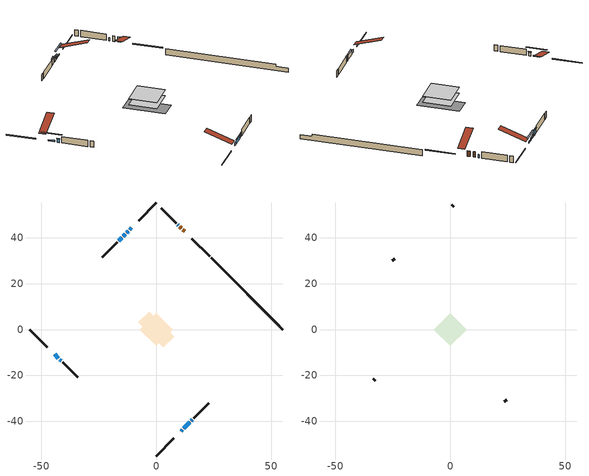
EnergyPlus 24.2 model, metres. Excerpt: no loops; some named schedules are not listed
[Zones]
conditioned space
 floor adiabatic (AdiabaticFloorConstruction): -7.17,0 0,7.17 7.17,0 0,-7.17 z0.92
 floor foundation (Slab1 construction): -7.8,3.07 -3.07,7.8 7.8,-3.07 3.07,-7.8 z-1.49
 wall outside (RimJoist1 construction): 0,-55 7.64,-47.36 / -55,0 -47.36,-7.64 / 0,55 -7.64,47.36 / 23.16,31.84 15.52,39.48 z0.92:1.22
 wall outside (AdiabaticWallConstruction 1): 12.36,42.64 11.59,43.41 / 10.94,44.07 10.31,44.69 z0.92:2.95
 wall outside (AdiabaticWallConstruction): 10.79,-44.21 11.31,-43.7 / 9.66,45.34 9.38,45.62 / -13.58,41.42 -14.44,40.56 z0.92:2.14; -10.79,44.21 -11.62,43.38 / -44.21,-10.79 -42.56,-12.45 z0.92:1.48; -12.28,42.73 -12.92,42.08 z0.92:1.89; -15.1,39.9 -16.39,38.61 z0.92:3; 11.96,-43.04 14.62,-40.38 / 15.28,-39.72 15.75,-39.25 z0.92:2.55; -41.9,-13.1 -41.4,-13.6 z0.92:2.29
 wall outside (Wall1 construction): 16.4,-38.6 22.91,-32.09 / -40.74,-14.26 -34.23,-20.77 / -17.05,37.95 -23.56,31.44 / 8.72,46.28 2.22,52.78 z0.92:3.36
 wall foundation (FoundationWall1 construction): 23.81,31.19,-1.49 23.81,31.19,0.92 51.88,3.12,0.92 51.88,3.12,0.07 55,0,0.07 55,0,-1.49
 window (WindowConstruction 6): 10.79,-44.21 11.3,-43.7 z0.92:2.14
 window (WindowConstruction 8): -10.79,44.21 -11.62,43.38 z0.92:1.48
 window (WindowConstruction 9): -44.21,-10.79 -42.56,-12.45 z0.92:1.48
 window (WindowConstruction 7): 9.66,45.34 9.38,45.62 z0.92:2.14
 window (WindowConstruction): -12.28,42.72 -12.92,42.08 z0.92:1.89
 window (WindowConstruction 1): -13.58,41.42 -14.44,40.56 z0.92:2.14
 window (WindowConstruction 2): -15.1,39.9 -16.39,38.61 z0.92:3
 window (WindowConstruction 3): 11.96,-43.04 14.62,-40.38 z0.92:2.54
 window (WindowConstruction 4): 15.28,-39.72 15.75,-39.25 z0.92:2.54
 window (WindowConstruction 5): -41.9,-13.1 -41.4,-13.6 z0.92:2.29
 door (Door): 12.36,42.64 11.59,43.41 z0.92:2.95
 door (Door 1): 10.93,44.07 10.31,44.69 z0.92:2.95
 ceiling adiabatic (AdiabaticFloorConstruction): 0,-7.17 7.17,0 0,7.17 -7.17,0 z0.92
attic - vented
 floor to conditioned space (Floor1 construction Reversed): -7.17,0 0,7.17 7.17,0 0,-7.17 z3.36
 wall outside (Wall2 construction): 23.57,-31.43 24.47,-30.53 / -33.58,-21.43 -32.67,-22.33 / -24.21,30.79 -25.12,29.88 / 1.56,53.44 0.66,54.34 z0.92:3.36
 roof outside (Roof1 construction): 10.14,-44.86,3.36 3.16,-37.88,6.65 1.32,-39.72,6.65 8.3,-46.7,3.36; -44.86,-10.14,3.36 -37.88,-3.16,6.65 -39.72,-1.32,6.65 -46.7,-8.3,3.36; -10.14,44.86,3.36 -3.16,37.88,6.65 -1.32,39.72,6.65 -8.3,46.7,3.36; 13.02,41.98,3.36 6.04,35,6.65 7.88,33.16,6.65 14.86,40.14,3.36
shading: -13.49,41.52 -8.93,46.07 -9.22,46.36 -13.78,41.81 z4.12; -40.69,-14.31 -46.07,-8.93 -46.36,-9.22 -40.98,-14.6 z4.12; -13.07,41.94 -12.13,42.87 -12.43,43.16 -13.36,42.23 z2.09; -14.58,40.42 -13.44,41.56 -13.73,41.85 -14.88,40.71 z2.34; -16.53,38.47 -14.96,40.04 -15.25,40.34 -16.83,38.76 z3.2; 14.76,-40.24 11.82,-43.18 12.11,-43.47 15.05,-40.53 z2.75; 15.89,-39.11 15.14,-39.86 15.43,-40.16 16.18,-39.4 z2.75; -41.25,-13.75 -42.04,-12.96 -42.33,-13.25 -41.55,-14.04 z2.49
[Building]
Building 1: Terrain=Suburbs
[Site:Location]
Quebec Intl AP_QC: Latitude {deg}=46.8; Longitude {deg}=-71.38; Time Zone {hr}=-5; Elevation {m}=74; Keep Site Location Information=Yes
[Site:GroundTemperature:Shallow]
0.0108218, -2.24938, -2.43038, -1.3578, 2.94801, 7.23376, 10.9493, 13.303, 13.5029, 11.5886, 7.96783, 3.81355
[Site:WaterMainsTemperature]
Calculation Method=Schedule; Temperature Schedule=mains temperature schedule
[Material] Roughness=Rough; Thermal Absorptance=0.9
Name | Thickness {m} | Conductivity {W/m-K} | Density {kg/m3} | Specific Heat {J/kg-K} | Solar Absorptance | Visible Absorptance
asphalt or fiberglass shingles | 0.00635 | 0.162714 | 1121.4 | 1465.45 | 0.4 | 0.4
ceiling loosefill ins | 0.338667 | 0.0480833 | 16.02 | 1046.75 | 0.7 | 0.7
ceiling stud and cavity | 0.1397 | 0.140419 | 65.682 | 1177.47 | 0.7 | 0.7
concrete 4.0 in. | 0.1016 | 1.803125 | 2242.8 | 837.4 | 0.7 | 0.7
concrete 8.0 in. | 0.2032 | 1.803125 | 2242.8 | 837.4 | 0.7 | 0.7
door material | 0.04445 | 0.0451087 | 512.64 | 1214.23 | 0.7 | 0.7
exterior vertical ins | 0.0392557 | 0.029427 | 32.04 | 1214.23 | 0.7 | 0.7
floor covering | 0.0127 | 0.0433444 | 54.468 | 1339.84 | 0.6 | 0.6
floor rigid ins; wall rigid ins 1 | 0.512978 | 0.029427 | 32.04 | 1214.23 | 0.7 | 0.7
floor stud and cavity | 0.1397 | 1.75129 | 37.0049 | 1207.88 | 0.7 | 0.7
furniture material conditioned space 1 | 0.1524 | 0.115458 | 640.8 | 1214.23 | 0.6 | 0.6
gypsum board | 0.0127 | 0.160291 | 801 | 837.4 | 0.6 | 0.6
gypsum board 1 | 0.0127 | 0.160291 | 801 | 837.4 | 0.7 | 0.7
osb sheathing 0.5 in. | 0.0127 | 0.115458 | 512.64 | 1214.23 | 0.7 | 0.7
osb sheathing 0.75 in. | 0.01905 | 0.115458 | 512.64 | 1214.23 | 0.7 | 0.7
osb sheathing 2.0 in. | 0.0508 | 0.115458 | 512.64 | 1214.23 | 0.7 | 0.7
rim joist rigid ins; wall rigid ins | 0.051816 | 0.029427 | 32.04 | 1214.23 | 0.7 | 0.7
rim joist stud and cavity | 0.0508 | 0.0820582 | 125.044 | 1163.47 | 0.6 | 0.6
wall stud and cavity | 0.1397 | 0.209893 | 139.0536 | 1170.24 | 0.7 | 0.7
wall stud and cavity 1 | 0.0889 | 6.1454 | 50.32683 | 1063.81 | 0.6 | 0.6
wall stud and cavity 2 | 0.0889 | 0.380278 | 52.3479 | 1209.89 | 0.7 | 0.7
wall stud and cavity 3 | 0.0889 | 0.391764 | 83.0341 | 1211.67 | 0.7 | 0.7
wood siding | 0.0254 | 0.102417 | 544.68 | 1172.36 | 0.4 | 0.4
wood siding 1 | 0.00254 | 0.102417 | 544.68 | 1172.36 | 0.4 | 0.4
wood siding 2; wood siding 3; wood siding 4 | 0.0254 | 0.102417 | 544.68 | 1172.36 | 0.7 | 0.7
[WindowMaterial:SimpleGlazingSystem]
Name | U-Factor {W/m2-K} | Solar Heat Gain Coefficient
WindowMaterial | 2.946882 | 0.64
WindowMaterial 1 | 2.92076 | 0.67
WindowMaterial 2 | 2.97414 | 0.6
WindowMaterial 3 | 2.890102 | 0.69
WindowMaterial 4 | 2.95142 | 0.64
WindowMaterial 5 | 2.95029 | 0.64
WindowMaterial 6 | 2.97414 | 0.62
WindowMaterial 7 | 2.992306 | 0.59
WindowMaterial 8 | 2.97754 | 0.61
[Construction]
AdiabaticFloorConstruction: floor stud and cavity, floor rigid ins, osb sheathing 0.75 in., floor covering
AdiabaticWallConstruction: wood siding 3, wall rigid ins 1, wall stud and cavity 2, gypsum board
AdiabaticWallConstruction 1: wood siding 4, wall rigid ins 1, wall stud and cavity 2, gypsum board
Door; Door 1: door material
Floor1 construction Reversed: gypsum board, ceiling stud and cavity, ceiling loosefill ins
FoundationWall1 construction: concrete 8.0 in., gypsum board 1
furniture construction conditioned space 1: furniture material conditioned space 1
PartitionWallConstruction: gypsum board, wall stud and cavity 3, gypsum board
RimJoist1 construction: wood siding 2, rim joist rigid ins, osb sheathing 2.0 in., rim joist stud and cavity
Roof1 construction: asphalt or fiberglass shingles
Slab1 construction: concrete 4.0 in.
Wall1 construction: wood siding, wall rigid ins, osb sheathing 0.5 in., wall stud and cavity, gypsum board
Wall2 construction: wood siding 1, wall stud and cavity 1
WindowConstruction: WindowMaterial
WindowConstruction 1: WindowMaterial 1
WindowConstruction 2: WindowMaterial 2
WindowConstruction 3: WindowMaterial 3
WindowConstruction 4: WindowMaterial 4
WindowConstruction 5: WindowMaterial 5
WindowConstruction 6: WindowMaterial 6
WindowConstruction 7: WindowMaterial 7
WindowConstruction 8; WindowConstruction 9: WindowMaterial 8
[Zone] Multiplier=1; Part of Total Floor Area=Yes
Name | Volume {m3}
attic - vented | 54.8936
conditioned space | 529.3
[Space]
Name | Zone | Volume {m3}
attic - vented 1 | attic - vented | 54.8936
conditioned space 1 | conditioned space | 529.3
[ZoneInfiltration:EffectiveLeakageArea]
infil attic - vented 1: Zone or Space=attic - vented 1; Schedule=Always On Discrete; Effective Air Leakage Area {cm2}=3793.85; Stack Coefficient=0.000398413; Wind Coefficient=1.34861e-05
[ZoneMixing]
whole house fan mix: Zone or Space=attic - vented; Schedule=Always On Continuous; Design Flow Rate Calculation Method=Flow/Zone; Design Flow Rate {m3/s}=0; Source Zone or Space=conditioned space
[SurfaceProperty:ExposedFoundationPerimeter]
Slab1: Exposed Perimeter Calculation Method=TotalExposedPerimeter; Total Exposed Perimeter {m}=44.105
[InternalMass] Zone or ZoneList=conditioned space; Space or SpaceList=conditioned space 1
Name | Construction | Surface Area {m2}
furniture mass conditioned space 1 | furniture construction conditioned space 1 | 82.24
partition wall mass | PartitionWallConstruction | 205.6
[Lights]
interior lighting: Zone or ZoneList or Space or SpaceList=conditioned space 1; Schedule=interior lighting schedule; Design Level Calculation Method=LightingLevel; Lighting Level {W}=343.2; Return Air Fraction=0; Fraction Radiant=0.6; Fraction Visible=0.2; Fraction Replaceable=1
[People]
occupants: Zone or ZoneList or Space or SpaceList=conditioned space 1; Number of People Schedule=occupants schedule; Number of People Calculation Method=People; Number of People=3; Fraction Radiant=0.314171; Sensible Heat Fraction=0.56303; Activity Level Schedule=occupants activity schedule; Carbon Dioxide Generation Rate {m3/s-W}=0; Enable ASHRAE 55 Comfort Warnings=No; Mean Radiant Temperature Calculation Type=EnclosureAveraged
[ElectricEquipment] Zone or ZoneList or Space or SpaceList=conditioned space 1; Design Level Calculation Method=EquipmentLevel
Name | Schedule | Design Level {W} | Fraction Latent | Fraction Radiant | Fraction Lost
clothes dryer | clothes dryer schedule | 140.772 | 0.015 | 0.081 | 0.85
clothes washer | clothes washer schedule | 32.1985 | 0.03 | 0.162 | 0.7
cooking range | cooking range schedule | 215.147 | 0.08 | 0.432 | 0.2
dishwasher | dishwasher schedule | 66.8632 | 0.3 | 0.18 | 0.4
fridge | fridge schedule | 72.9452 | 0 | 0.6 | 0
mech vent bath fan 0 | mech vent bath fan 0 schedule | 50.2 | 0 | 0 | 1
mech vent house fan | mech vent house fan schedule | 0 | 0 | 0 | 1
mech vent house fan cfis | mech vent house fan cfis schedule | 0 | 0 | 0 | 0
mech vent range fan 0 | mech vent range fan 0 schedule | 57 | 0 | 0 | 1
misc plug loads | misc plug loads schedule | 494.7 | 0.045 | 0.513 | 0.1
whole house fan | Always On Discrete | 0 | 0 | 0 | 1
[OtherEquipment] Zone or ZoneList or Space or SpaceList=conditioned space 1; Design Level Calculation Method=EquipmentLevel
Name | Fuel Type | Schedule | Design Level {W} | Fraction Latent | Fraction Radiant | Fraction Lost
clothes dryer 1 | Electricity | clothes dryer schedule | 0 | 0.015 | 0.081 | 0.85
cooking range 1 | Electricity | cooking range schedule | 0 | 0.08 | 0.432 | 0.2
general water use latent | None | general water use schedule | 62.594 | 1 | 0 | 0
general water use sensible | None | general water use schedule | -61.6891 | 0 | 0.6 | 0
mech vent house fan latent load | None | Always On Discrete | 0 | 1 | 0 | 0
mech vent house fan sensible load | None | Always On Discrete | 0 | 0 | 0 | 0
water heater energy adjustment1 | Electricity | Always On Discrete | 0.01 | 0 | 0 | 1
[ZoneInfiltration:DesignFlowRate] Zone or ZoneList or Space or SpaceList=conditioned space 1; Schedule=Always On Discrete; Design Flow Rate Calculation Method=Flow/Zone; Design Flow Rate {m3/s}=0
infil flow; natural vent flow; whole house fan flow
[AvailabilityManager:Scheduled]
furnace airloop Availability Manager: Schedule=Always On Discrete
[Foundation:Kiva]
Foundation Kiva 1: Initial Indoor Air Temperature {C}=18; Wall Height Above Grade {m}=0.919978; Wall Depth Below Slab {m}=0.2032; Custom Block Material Name 1=exterior vertical ins; Custom Block Depth 1 {m}=2.40999; Custom Block X Position 1 {m}=0.2159; Custom Block Z Position 1 {m}=0
[Foundation:Kiva:Settings]
Soil Conductivity {W/m-K}=0.849921; Soil Density {kg/m3}=1842.3; Soil Specific Heat {J/kg-K}=418.7; Ground Solar Absorptivity=0.9; Ground Thermal Absorptivity=0.9; Ground Surface Roughness {m}=0.03; Far-Field Width {m}=40; Deep-Ground Boundary Condition=ZeroFlux; Deep-Ground Depth {m}=40; Minimum Cell Dimension {m}=0.2; Maximum Cell Growth Coefficient=3; Simulation Timestep=Timestep
[Exterior:Lights]
exterior lighting: Schedule=exterior lighting schedule; Design Level {W}=75.6
[EnergyManagementSystem:GlobalVariable]
furnace_airloop_Fan_RTF
infil_program_Qfan
infil_program_Qinf
natural_vent_program_Qnv
natural_vent_program_Qwhf
[EnergyManagementSystem:Sensor]
Name | Output:Variable or Output:Meter Index Key | Output:Variable or Output:Meter
airflow_gain | infil flow | Infiltration Sensible Heat Gain Energy
airflow_gain_1 | natural vent flow | Infiltration Sensible Heat Gain Energy
airflow_gain_2 | whole house fan flow | Infiltration Sensible Heat Gain Energy
airflow_loss | infil flow | Infiltration Sensible Heat Loss Energy
airflow_loss_1 | natural vent flow | Infiltration Sensible Heat Loss Energy
airflow_loss_2 | whole house fan flow | Infiltration Sensible Heat Loss Energy
clg_load_cond |  | Cooling:EnergyTransfer:Zone:CONDITIONED SPACE
clg_sp_s; clg_sp_s_1 | cooling setpoint | Schedule Value
clothes_dryer_exhaust_0_sch_s | clothes dryer exhaust 0 schedule | Schedule Value
cool_season | cooling season schedule | Schedule Value
htg_load_cond |  | Heating:EnergyTransfer:Zone:CONDITIONED SPACE
htg_sp_s; htg_sp_s_1 | heating setpoint | Schedule Value
ig_ee_conv | clothes dryer | Electric Equipment Convective Heating Energy
ig_ee_conv_2 | cooking range | Electric Equipment Convective Heating Energy
ig_ee_conv_4 | fridge | Electric Equipment Convective Heating Energy
ig_ee_conv_5 | misc plug loads | Electric Equipment Convective Heating Energy
ig_ee_conv_6 | whole house fan | Electric Equipment Convective Heating Energy
ig_ee_rad | clothes dryer | Electric Equipment Radiant Heating Energy
ig_ee_rad_2 | cooking range | Electric Equipment Radiant Heating Energy
ig_ee_rad_4 | fridge | Electric Equipment Radiant Heating Energy
ig_ee_rad_5 | misc plug loads | Electric Equipment Radiant Heating Energy
ig_ee_rad_6 | whole house fan | Electric Equipment Radiant Heating Energy
ig_lgt_conv | interior lighting | Lights Convective Heating Energy
ig_lgt_rad | interior lighting | Lights Radiant Heating Energy
ig_lgt_vis | interior lighting | Lights Visible Radiation Heating Energy
ig_oe_conv | clothes dryer 1 | Other Equipment Convective Heating Energy
ig_oe_conv_1 | cooking range 1 | Other Equipment Convective Heating Energy
ig_oe_conv_2 | general water use latent | Other Equipment Convective Heating Energy
ig_oe_conv_3 | general water use sensible | Other Equipment Convective Heating Energy
ig_oe_conv_4 | water heater energy adjustment1 | Other Equipment Convective Heating Energy
ig_oe_rad | clothes dryer 1 | Other Equipment Radiant Heating Energy
ig_oe_rad_1 | cooking range 1 | Other Equipment Radiant Heating Energy
ig_oe_rad_2 | general water use latent | Other Equipment Radiant Heating Energy
ig_oe_rad_3 | general water use sensible | Other Equipment Radiant Heating Energy
ig_oe_rad_4 | water heater energy adjustment1 | Other Equipment Radiant Heating Energy
ig_ppl_conv | occupants | People Convective Heating Energy
ig_ppl_rad | occupants | People Radiant Heating Energy
im_conv | furniture mass conditioned space 1 | Surface Inside Face Convection Heat Gain Energy
im_conv_1 | partition wall mass | Surface Inside Face Convection Heat Gain Energy
im_ig | furniture mass conditioned space 1 | Surface Inside Face Internal Gains Radiation Heat Gain Energy
im_ig_1 | partition wall mass | Surface Inside Face Internal Gains Radiation Heat Gain Energy
im_lgt | furniture mass conditioned space 1 | Surface Inside Face Lights Radiation Heat Gain Energy
im_lgt_1 | partition wall mass | Surface Inside Face Lights Radiation Heat Gain Energy
im_sol | furniture mass conditioned space 1 | Surface Inside Face Solar Radiation Heat Gain Energy
im_sol_1 | partition wall mass | Surface Inside Face Solar Radiation Heat Gain Energy
im_surf | furniture mass conditioned space 1 | Surface Inside Face Net Surface Thermal Radiation Heat Gain Energy
im_surf_1 | partition wall mass | Surface Inside Face Net Surface Thermal Radiation Heat Gain Energy
mech_vent_bath_fan_0_sch_s | mech vent bath fan 0 schedule | Schedule Value
mech_vent_range_fan_0_sch_s | mech vent range fan 0 schedule | Schedule Value
mv_conv | mech vent bath fan 0 | Electric Equipment Convective Heating Energy
mv_conv_1 | mech vent house fan | Electric Equipment Convective Heating Energy
mv_conv_2 | mech vent house fan cfis | Electric Equipment Convective Heating Energy
mv_conv_3 | mech vent range fan 0 | Electric Equipment Convective Heating Energy
mv_conv_4 | mech vent house fan latent load | Other Equipment Convective Heating Energy
mv_conv_5 | mech vent house fan sensible load | Other Equipment Convective Heating Energy
mv_rad | mech vent bath fan 0 | Electric Equipment Radiant Heating Energy
mv_rad_1 | mech vent house fan | Electric Equipment Radiant Heating Energy
mv_rad_2 | mech vent house fan cfis | Electric Equipment Radiant Heating Energy
mv_rad_3 | mech vent range fan 0 | Electric Equipment Radiant Heating Energy
mv_rad_4 | mech vent house fan latent load | Other Equipment Radiant Heating Energy
mv_rad_5 | mech vent house fan sensible load | Other Equipment Radiant Heating Energy
natural_vent_s | natural vent schedule | Schedule Value
out_pb_s |  | Site Outdoor Air Barometric Pressure
out_wt_s |  | Site Outdoor Air Humidity Ratio
site_vw_s |  | Site Wind Speed
ss_back_out | Window1 | Surface Window Shortwave from Zone Back Out Window Heat Transfer Rate
ss_back_out_1 | Window10 | Surface Window Shortwave from Zone Back Out Window Heat Transfer Rate
ss_back_out_2 | Window11 | Surface Window Shortwave from Zone Back Out Window Heat Transfer Rate
ss_back_out_3 | Window2 | Surface Window Shortwave from Zone Back Out Window Heat Transfer Rate
ss_back_out_4 | Window3 | Surface Window Shortwave from Zone Back Out Window Heat Transfer Rate
ss_back_out_5 | Window4 | Surface Window Shortwave from Zone Back Out Window Heat Transfer Rate
ss_back_out_6 | Window5 | Surface Window Shortwave from Zone Back Out Window Heat Transfer Rate
ss_back_out_7 | Window6 | Surface Window Shortwave from Zone Back Out Window Heat Transfer Rate
ss_back_out_8 | Window8 | Surface Window Shortwave from Zone Back Out Window Heat Transfer Rate
ss_back_out_9 | Window9 | Surface Window Shortwave from Zone Back Out Window Heat Transfer Rate
ss_conv | Door1 | Surface Inside Face Convection Heat Gain Energy
ss_conv_1 | Door3 | Surface Inside Face Convection Heat Gain Energy
ss_conv_10 | Window8 | Surface Inside Face Convection Heat Gain Energy
ss_conv_11 | Window9 | Surface Inside Face Convection Heat Gain Energy
ss_conv_2 | Window1 | Surface Inside Face Convection Heat Gain Energy
ss_conv_3 | Window10 | Surface Inside Face Convection Heat Gain Energy
ss_conv_4 | Window11 | Surface Inside Face Convection Heat Gain Energy
ss_conv_5 | Window2 | Surface Inside Face Convection Heat Gain Energy
ss_conv_6 | Window3 | Surface Inside Face Convection Heat Gain Energy
ss_conv_7 | Window4 | Surface Inside Face Convection Heat Gain Energy
ss_conv_8 | Window5 | Surface Inside Face Convection Heat Gain Energy
ss_conv_9 | Window6 | Surface Inside Face Convection Heat Gain Energy
ss_ig | Door1 | Surface Inside Face Internal Gains Radiation Heat Gain Energy
ss_ig_1 | Door3 | Surface Inside Face Internal Gains Radiation Heat Gain Energy
ss_ig_10 | Window8 | Surface Inside Face Internal Gains Radiation Heat Gain Energy
ss_ig_11 | Window9 | Surface Inside Face Internal Gains Radiation Heat Gain Energy
ss_ig_2 | Window1 | Surface Inside Face Internal Gains Radiation Heat Gain Energy
ss_ig_3 | Window10 | Surface Inside Face Internal Gains Radiation Heat Gain Energy
ss_ig_4 | Window11 | Surface Inside Face Internal Gains Radiation Heat Gain Energy
ss_ig_5 | Window2 | Surface Inside Face Internal Gains Radiation Heat Gain Energy
ss_ig_6 | Window3 | Surface Inside Face Internal Gains Radiation Heat Gain Energy
ss_ig_7 | Window4 | Surface Inside Face Internal Gains Radiation Heat Gain Energy
ss_ig_8 | Window5 | Surface Inside Face Internal Gains Radiation Heat Gain Energy
ss_ig_9 | Window6 | Surface Inside Face Internal Gains Radiation Heat Gain Energy
ss_lgt | Door1 | Surface Inside Face Lights Radiation Heat Gain Energy
ss_lgt_1 | Door3 | Surface Inside Face Lights Radiation Heat Gain Energy
ss_sol | Door1 | Surface Inside Face Solar Radiation Heat Gain Energy
ss_sol_1 | Door3 | Surface Inside Face Solar Radiation Heat Gain Energy
ss_surf | Door1 | Surface Inside Face Net Surface Thermal Radiation Heat Gain Energy
ss_surf_1 | Door3 | Surface Inside Face Net Surface Thermal Radiation Heat Gain Energy
ss_surf_10 | Window8 | Surface Inside Face Net Surface Thermal Radiation Heat Gain Energy
ss_surf_11 | Window9 | Surface Inside Face Net Surface Thermal Radiation Heat Gain Energy
ss_surf_2 | Window1 | Surface Inside Face Net Surface Thermal Radiation Heat Gain Energy
ss_surf_3 | Window10 | Surface Inside Face Net Surface Thermal Radiation Heat Gain Energy
ss_surf_4 | Window11 | Surface Inside Face Net Surface Thermal Radiation Heat Gain Energy
ss_surf_5 | Window2 | Surface Inside Face Net Surface Thermal Radiation Heat Gain Energy
ss_surf_6 | Window3 | Surface Inside Face Net Surface Thermal Radiation Heat Gain Energy
ss_surf_7 | Window4 | Surface Inside Face Net Surface Thermal Radiation Heat Gain Energy
ss_surf_8 | Window5 | Surface Inside Face Net Surface Thermal Radiation Heat Gain Energy
ss_surf_9 | Window6 | Surface Inside Face Net Surface Thermal Radiation Heat Gain Energy
ss_trans_in | Window1 | Surface Window Transmitted Solar Radiation Rate
ss_trans_in_1 | Window10 | Surface Window Transmitted Solar Radiation Rate
ss_trans_in_2 | Window11 | Surface Window Transmitted Solar Radiation Rate
ss_trans_in_3 | Window2 | Surface Window Transmitted Solar Radiation Rate
ss_trans_in_4 | Window3 | Surface Window Transmitted Solar Radiation Rate
ss_trans_in_5 | Window4 | Surface Window Transmitted Solar Radiation Rate
ss_trans_in_6 | Window5 | Surface Window Transmitted Solar Radiation Rate
ss_trans_in_7 | Window6 | Surface Window Transmitted Solar Radiation Rate
ss_trans_in_8 | Window8 | Surface Window Transmitted Solar Radiation Rate
ss_trans_in_9 | Window9 | Surface Window Transmitted Solar Radiation Rate
ss_trans_out | Window1 | Surface Inside Face Initial Transmitted Diffuse Transmitted Out Window Solar Radiation Rate
ss_trans_out_1 | Window10 | Surface Inside Face Initial Transmitted Diffuse Transmitted Out Window Solar Radiation Rate
ss_trans_out_2 | Window11 | Surface Inside Face Initial Transmitted Diffuse Transmitted Out Window Solar Radiation Rate
ss_trans_out_3 | Window2 | Surface Inside Face Initial Transmitted Diffuse Transmitted Out Window Solar Radiation Rate
ss_trans_out_4 | Window3 | Surface Inside Face Initial Transmitted Diffuse Transmitted Out Window Solar Radiation Rate
ss_trans_out_5 | Window4 | Surface Inside Face Initial Transmitted Diffuse Transmitted Out Window Solar Radiation Rate
ss_trans_out_6 | Window5 | Surface Inside Face Initial Transmitted Diffuse Transmitted Out Window Solar Radiation Rate
ss_trans_out_7 | Window6 | Surface Inside Face Initial Transmitted Diffuse Transmitted Out Window Solar Radiation Rate
ss_trans_out_8 | Window8 | Surface Inside Face Initial Transmitted Diffuse Transmitted Out Window Solar Radiation Rate
ss_trans_out_9 | Window9 | Surface Inside Face Initial Transmitted Diffuse Transmitted Out Window Solar Radiation Rate
s_conv | Floor1 | Surface Inside Face Convection Heat Gain Energy
s_conv_1 | FoundationWall1 | Surface Inside Face Convection Heat Gain Energy
s_conv_10 | Wall1:225 | Surface Inside Face Convection Heat Gain Energy
s_conv_11 | Wall1:315 | Surface Inside Face Convection Heat Gain Energy
s_conv_12 | Wall1:45 | Surface Inside Face Convection Heat Gain Energy
s_conv_2 | inferred conditioned ceiling | Surface Inside Face Convection Heat Gain Energy
s_conv_3 | inferred conditioned floor | Surface Inside Face Convection Heat Gain Energy
s_conv_4 | RimJoist1:135 | Surface Inside Face Convection Heat Gain Energy
s_conv_5 | RimJoist1:225 | Surface Inside Face Convection Heat Gain Energy
s_conv_6 | RimJoist1:315 | Surface Inside Face Convection Heat Gain Energy
s_conv_7 | RimJoist1:45 | Surface Inside Face Convection Heat Gain Energy
s_conv_8 | Slab1 | Surface Inside Face Convection Heat Gain Energy
s_conv_9 | Wall1:135 | Surface Inside Face Convection Heat Gain Energy
s_ig | Floor1 | Surface Inside Face Internal Gains Radiation Heat Gain Energy
s_ig_1 | FoundationWall1 | Surface Inside Face Internal Gains Radiation Heat Gain Energy
s_ig_10 | Wall1:225 | Surface Inside Face Internal Gains Radiation Heat Gain Energy
s_ig_11 | Wall1:315 | Surface Inside Face Internal Gains Radiation Heat Gain Energy
s_ig_12 | Wall1:45 | Surface Inside Face Internal Gains Radiation Heat Gain Energy
s_ig_2 | inferred conditioned ceiling | Surface Inside Face Internal Gains Radiation Heat Gain Energy
s_ig_3 | inferred conditioned floor | Surface Inside Face Internal Gains Radiation Heat Gain Energy
s_ig_4 | RimJoist1:135 | Surface Inside Face Internal Gains Radiation Heat Gain Energy
s_ig_5 | RimJoist1:225 | Surface Inside Face Internal Gains Radiation Heat Gain Energy
s_ig_6 | RimJoist1:315 | Surface Inside Face Internal Gains Radiation Heat Gain Energy
s_ig_7 | RimJoist1:45 | Surface Inside Face Internal Gains Radiation Heat Gain Energy
s_ig_8 | Slab1 | Surface Inside Face Internal Gains Radiation Heat Gain Energy
s_ig_9 | Wall1:135 | Surface Inside Face Internal Gains Radiation Heat Gain Energy
s_lgt | Floor1 | Surface Inside Face Lights Radiation Heat Gain Energy
s_lgt_1 | FoundationWall1 | Surface Inside Face Lights Radiation Heat Gain Energy
s_lgt_10 | Wall1:225 | Surface Inside Face Lights Radiation Heat Gain Energy
s_lgt_11 | Wall1:315 | Surface Inside Face Lights Radiation Heat Gain Energy
s_lgt_12 | Wall1:45 | Surface Inside Face Lights Radiation Heat Gain Energy
s_lgt_2 | inferred conditioned ceiling | Surface Inside Face Lights Radiation Heat Gain Energy
s_lgt_3 | inferred conditioned floor | Surface Inside Face Lights Radiation Heat Gain Energy
s_lgt_4 | RimJoist1:135 | Surface Inside Face Lights Radiation Heat Gain Energy
s_lgt_5 | RimJoist1:225 | Surface Inside Face Lights Radiation Heat Gain Energy
